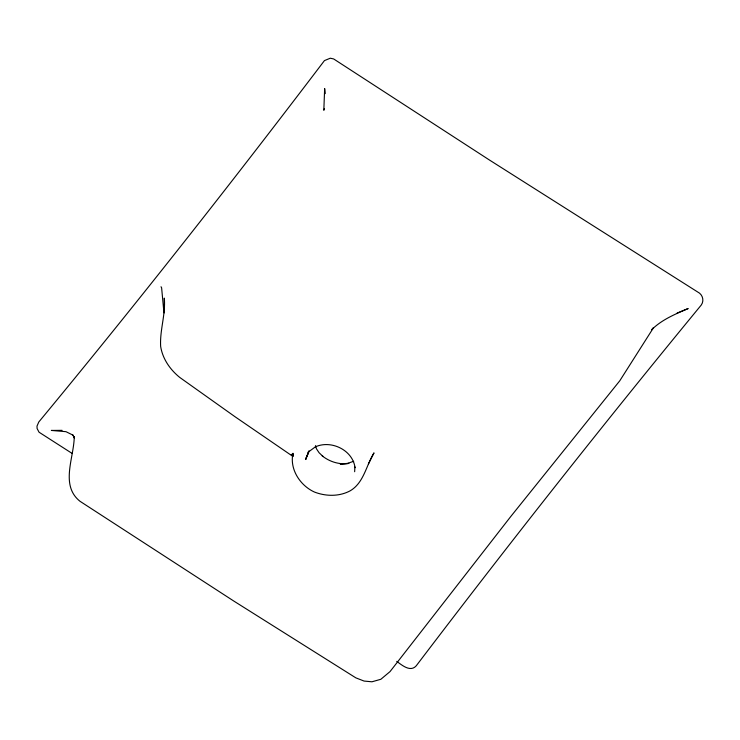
<?xml version="1.0" encoding="UTF-8"?>
<svg xmlns="http://www.w3.org/2000/svg" width="740" height="740" viewBox="0 0 740 740"><rect width="100%" height="100%" fill="white"/><g stroke="black" fill="none" stroke-linecap="round" stroke-linejoin="round"><path stroke-width="1.11" d="M354.654 471.722L354.886 466.949L355.043 467.708C352.749 449.966 331.048 439.708 315.342 446.877L315.906 446.461L308.127 452.196L308.784 451.714L305.611 459.494L308.904 451.067M324.416 108.512L323.824 110.288L324.647 88.541L325.258 93.619M305.611 459.494L309.015 451.113M368.391 463.98L373.996 452.88C366.161 465.488 363.895 482.684 350.279 490.759C339.299 496.688 325.942 496.475 314.472 492.054C300.163 485.597 289.396 469.188 292.994 453.278L293.271 455.877M677.072 313.085L688.172 308.543C675.305 314.111 661.828 319.615 651.737 329.679L653.457 327.783L619.787 380.776L510.896 516.354L390.026 671.606L380.832 679.292L371.952 681.79L364.062 681.059L355.838 677.849L233.849 601.084L80.003 501.285C59.931 485.31 74.065 457.718 74.25 436.609L74.398 438.099L72.797 434.99M353.692 461.307L347.43 463.407L340.16 463.962L348.901 463.434C339.373 464.85 329.726 461.834 322.224 455.914L322.982 456.441L319.07 452.723L316.461 448.81L315.527 445.6M62.105 430.347L51.347 430.44L65.971 431.679L73.168 435.231M71.974 453.333L39.044 432.206L37.093 428.497L37 426.111L38.804 421.976C136.669 303.641 231.565 182.882 324.444 60.597L330.281 58.21L333.657 58.95L489.566 160.099L699.513 293.151C703.102 296.065 704.008 301.31 701.224 305.084C603.84 423.447 508.898 543.771 416.213 665.843C410.321 672.494 401.894 665.057 396.733 661.384M292.568 456.192L234.876 416.629L179.7 377.391C170.052 369.565 162.587 358.826 160.645 346.385C159.692 330.207 165.751 314.417 164.308 298.127L164.354 312.724M293.022 456.034L291.31 454.693L292.837 456.081M293.345 455.553L292.337 453.639L293.022 455.711M161.024 286.741L161.625 287.869L163.947 312.779"/></g></svg>
